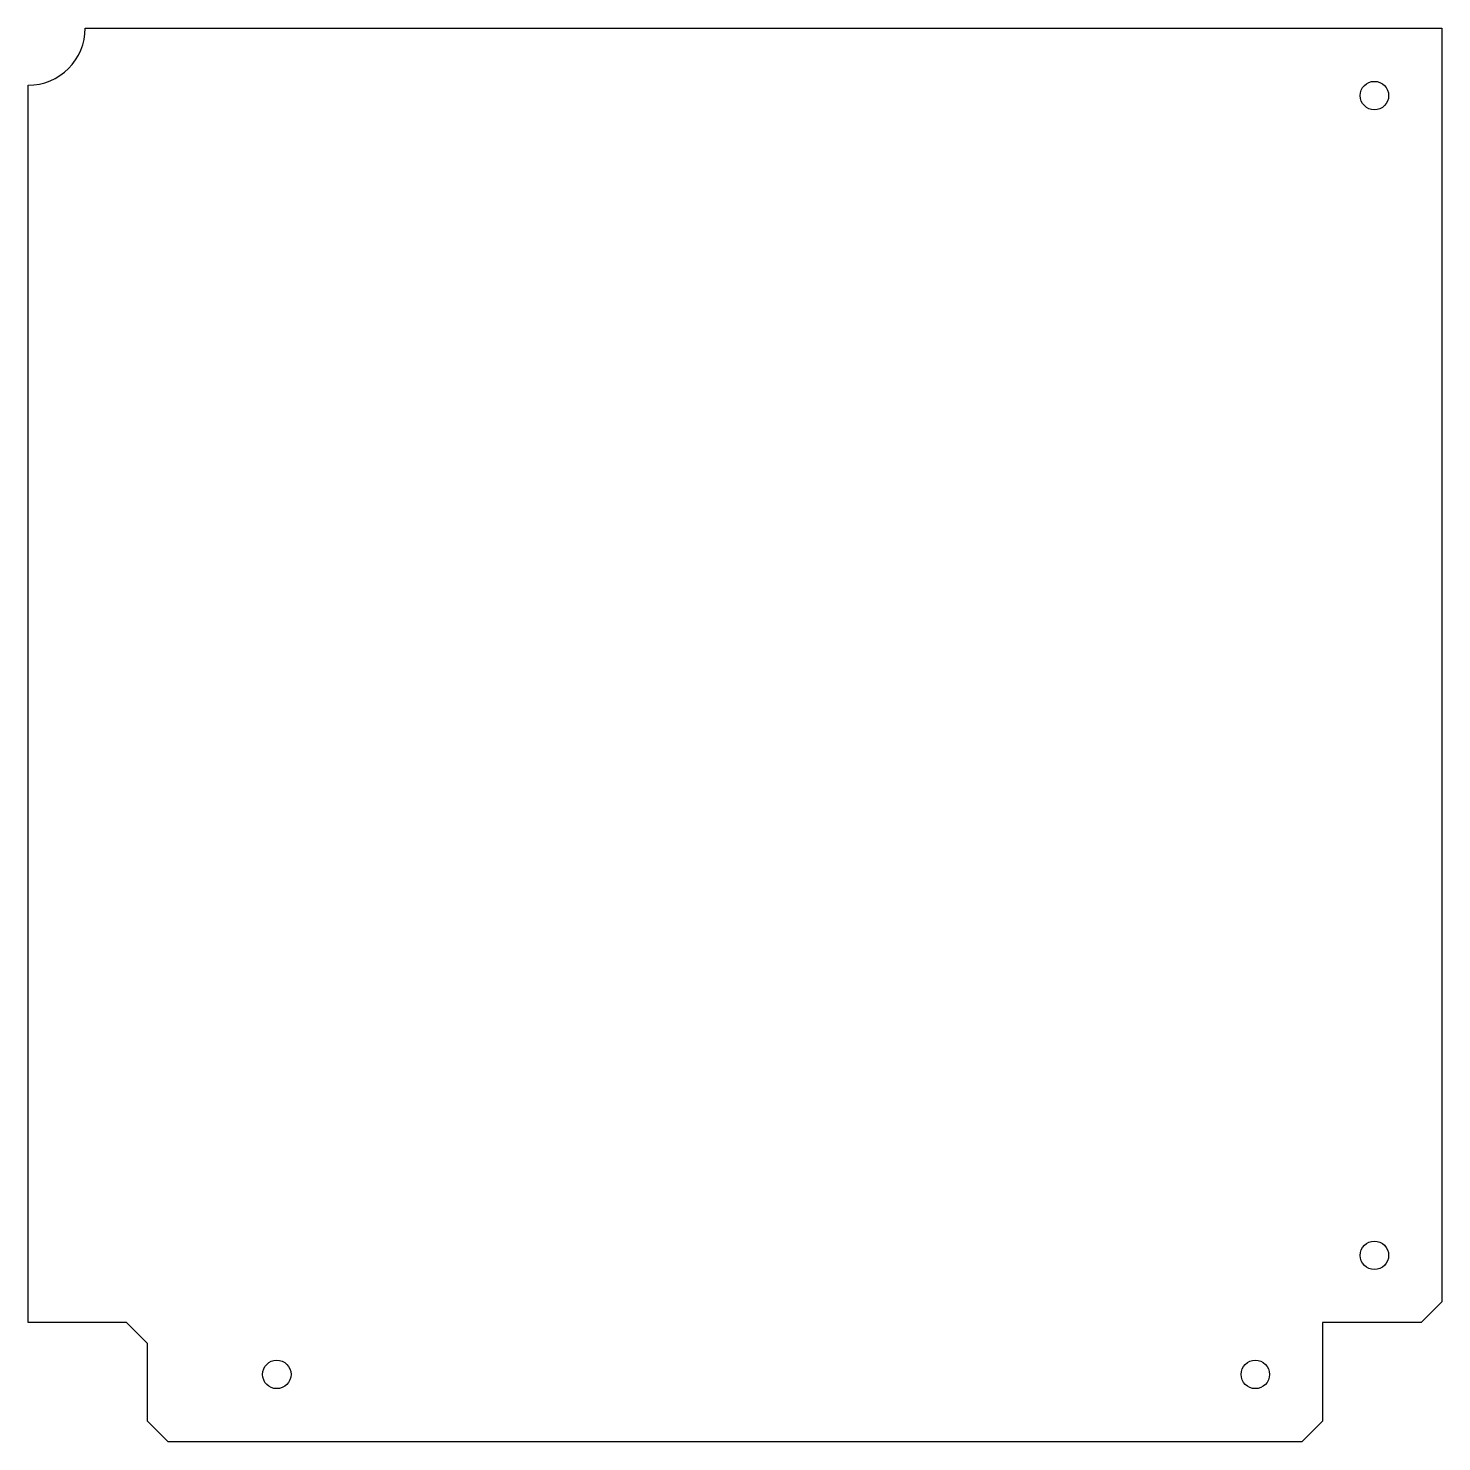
# Model space of a CAD drawing. Header units: millimetres. Extents: x -250 to 23, y -523 to -250.
import ezdxf

# ---------------------------------------------------------------- set-up
doc = ezdxf.new("R2010")
doc.units = ezdxf.units.MM
doc.layers.get('0').update_dxf_attribs({"linetype": 'CONTINUOUS'})

msp = doc.modelspace()

# ---------------------------------------------------------------- linework, layer by layer
msp.add_lwpolyline([(0, -519), (-4, -523), (-223, -523), (-227, -519), (-227, -504), (-231, -500), (-250, -500), (-250, -261, 0.414214), (-239, -250), (23, -250), (23, -496), (19, -500), (0, -500)], format="xyb", close=True)
for centre in [(10, -263), (10, -487), (-202, -510), (-13, -510)]:
    msp.add_circle(centre, 2.75)

doc.saveas('drawing.dxf')
